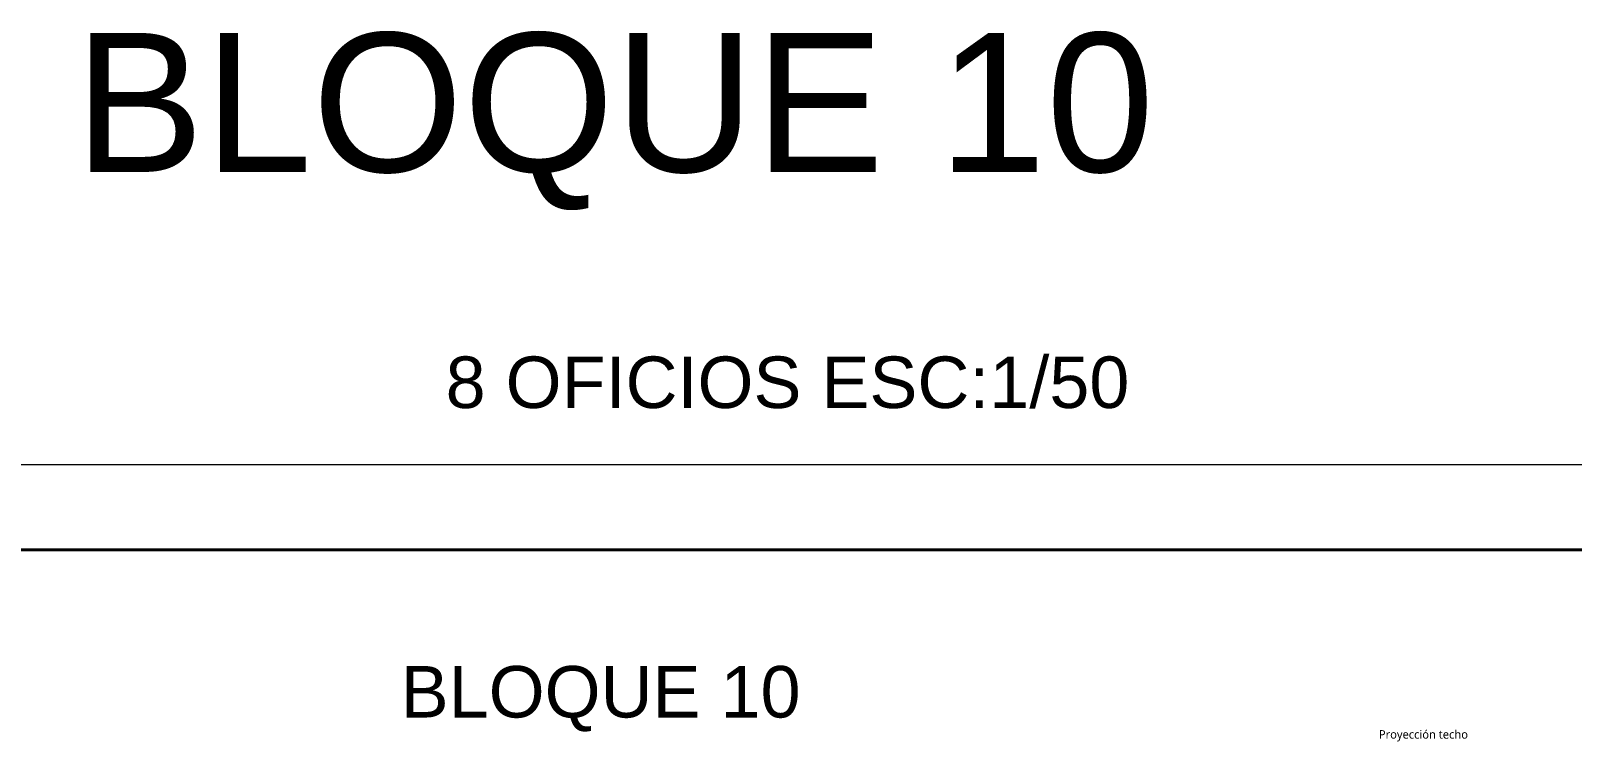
# Model space of a CAD drawing. Header units: metres. Extents: x -17 to 101, y 0 to 79.
# Drawn here: x 17.09 to 35.17, y 70.17 to 78.52 of the extents above; entities that cross this region are included whole.
import ezdxf
from ezdxf.enums import TextEntityAlignment as Align

# ---------------------------------------------------------------- set-up
doc = ezdxf.new("R2010")
doc.units = ezdxf.units.M
doc.layers.add('Cotas varias El', color=253, linetype='Continuous', lineweight=13)
doc.styles.add('Generales', font='trebuc.ttf', dxfattribs={"height": 0.1})
doc.styles.add('TITULOS', font='swissek.ttf')

msp = doc.modelspace()

# ---------------------------------------------------------------- linework, layer by layer
at = {"layer": 'Cotas varias El'}
msp.add_lwpolyline([(0, 73.43), (50.1, 73.43), (50.1, 37.93), (0, 37.93), (0, 73.43)], dxfattribs=at)
at = {"layer": 'Cotas varias El', "lineweight": 40}
msp.add_lwpolyline([(1, 72.43), (49.1, 72.43), (49.1, 38.93), (1, 38.93)], close=True, dxfattribs=at)

# ---------------------------------------------------------------- texts
at = {"lineweight": 25, "style": 'TITULOS'}
msp.add_text('BLOQUE 10', height=1.6318, dxfattribs=at).set_placement((17.599, 76.863))
msp.add_text('8 OFICIOS ESC:1/50', height=0.60436, dxfattribs=at).set_placement((25.965, 74.093, 0), align=Align.CENTER)
at = {"layer": 'Cotas varias El', "style": 'TITULOS'}
msp.add_text('BLOQUE 10', height=0.6044, dxfattribs=at).set_placement((21.426, 70.461))
at = {"layer": 'Cotas varias El', "insert": (32.904, 70.313), "char_height": 0.115, "attachment_point": 1, "style": 'Generales'}
msp.add_mtext('{\\H0.86957x;Proyección techo} ', dxfattribs=at)

doc.saveas('drawing.dxf')
